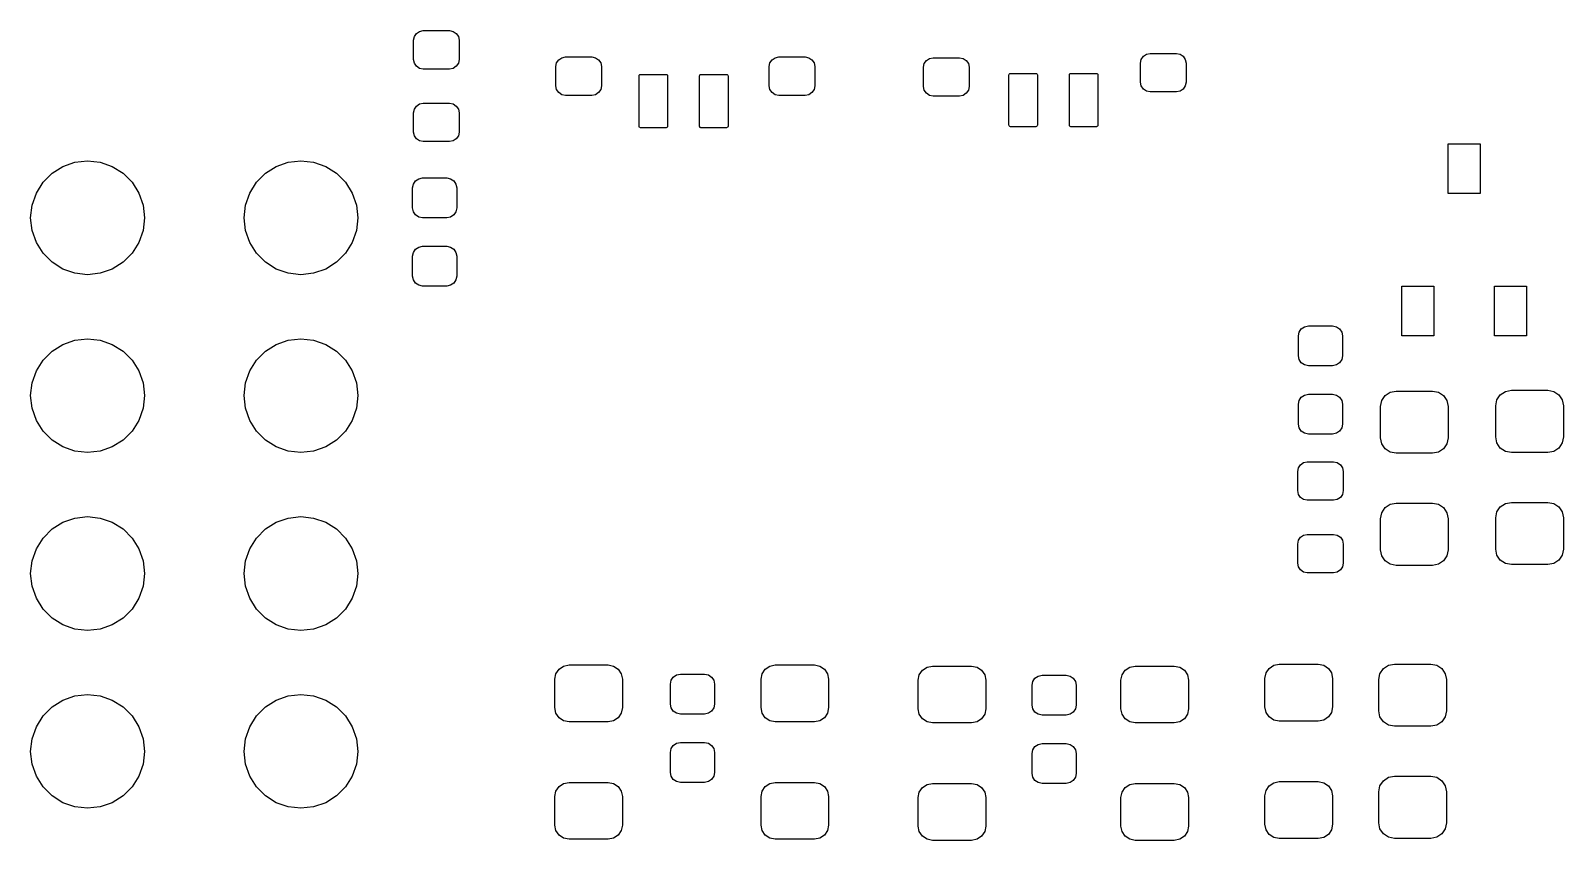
# Model space of a CAD drawing. Extents: x 102.2 to 184.7, y -143.6 to -85.5.
# Drawn here: x 106.3 to 127.84, y -113.75 to -102.37 of the extents above; entities that cross this region are included whole.
import ezdxf

# ---------------------------------------------------------------- set-up
doc = ezdxf.new("R2010")
doc.units = 0
doc.layers.add('BLACK', color=7, linetype='CONTINUOUS')

msp = doc.modelspace()

# ---------------------------------------------------------------- linework, layer by layer
at = {"layer": 'BLACK', "linetype": 'CONTINUOUS'}
for p, q in [((111.68, -102.505), (111.69, -102.453)), ((111.68, -102.775), (111.68, -102.505)), ((111.69, -102.453), (111.72, -102.41)), ((111.72, -102.41), (111.763, -102.38)), ((111.763, -102.38), (111.815, -102.37)), ((111.815, -102.37), (112.185, -102.37)), ((112.185, -102.37), (112.237, -102.38)), ((112.237, -102.38), (112.28, -102.41)), ((112.28, -102.41), (112.31, -102.453)), ((112.31, -102.453), (112.32, -102.505)), ((112.32, -102.505), (112.32, -102.775)), ((111.69, -102.827), (111.68, -102.775)), ((112.32, -102.775), (112.31, -102.827)), ((113.69, -102.823), (113.72, -102.78)), ((113.72, -102.78), (113.763, -102.75)), ((113.763, -102.75), (113.815, -102.74)), ((113.815, -102.74), (114.185, -102.74)), ((114.185, -102.74), (114.237, -102.75)), ((114.237, -102.75), (114.28, -102.78)), ((114.28, -102.78), (114.31, -102.823)), ((116.69, -102.823), (116.72, -102.78)), ((116.72, -102.78), (116.763, -102.75)), ((116.763, -102.75), (116.815, -102.74)), ((116.815, -102.74), (117.185, -102.74)), ((117.185, -102.74), (117.237, -102.75)), ((117.237, -102.75), (117.28, -102.78)), ((117.28, -102.78), (117.31, -102.823)), ((118.86, -102.833), (118.89, -102.79)), ((118.89, -102.79), (118.933, -102.76)), ((118.933, -102.76), (118.985, -102.75)), ((118.985, -102.75), (119.355, -102.75)), ((119.355, -102.75), (119.407, -102.76)), ((119.407, -102.76), (119.45, -102.79)), ((119.45, -102.79), (119.48, -102.833)), ((121.9, -102.825), (121.91, -102.773)), ((121.91, -102.773), (121.94, -102.73)), ((121.94, -102.73), (121.983, -102.7)), ((121.983, -102.7), (122.035, -102.69)), ((122.035, -102.69), (122.405, -102.69)), ((122.405, -102.69), (122.457, -102.7)), ((122.457, -102.7), (122.5, -102.73)), ((122.5, -102.73), (122.53, -102.773)), ((122.53, -102.773), (122.54, -102.825)), ((111.72, -102.87), (111.69, -102.827)), ((111.763, -102.9), (111.72, -102.87)), ((111.815, -102.91), (111.763, -102.9)), ((112.185, -102.91), (111.815, -102.91)), ((112.237, -102.9), (112.185, -102.91)), ((112.28, -102.87), (112.237, -102.9)), ((112.31, -102.827), (112.28, -102.87)), ((113.68, -102.875), (113.69, -102.823)), ((113.68, -103.145), (113.68, -102.875)), ((114.31, -102.823), (114.32, -102.875)), ((114.32, -102.875), (114.32, -103.145)), ((114.85, -103.005), (114.852, -102.997)), ((114.85, -103.715), (114.85, -103.005)), ((114.852, -102.997), (114.856, -102.991)), ((114.856, -102.991), (114.862, -102.987)), ((114.862, -102.987), (114.87, -102.985)), ((114.87, -102.985), (115.23, -102.985)), ((115.23, -102.985), (115.238, -102.987)), ((115.238, -102.987), (115.244, -102.991)), ((115.244, -102.991), (115.248, -102.997)), ((115.248, -102.997), (115.25, -103.005)), ((115.25, -103.005), (115.25, -103.715)), ((115.7, -103.005), (115.702, -102.997)), ((115.7, -103.715), (115.7, -103.005)), ((115.702, -102.997), (115.706, -102.991)), ((115.706, -102.991), (115.712, -102.987)), ((115.712, -102.987), (115.72, -102.985)), ((115.72, -102.985), (116.08, -102.985)), ((116.08, -102.985), (116.088, -102.987)), ((116.088, -102.987), (116.094, -102.991)), ((116.094, -102.991), (116.098, -102.997)), ((116.098, -102.997), (116.1, -103.005)), ((116.1, -103.005), (116.1, -103.715)), ((116.68, -102.875), (116.69, -102.823)), ((116.68, -103.145), (116.68, -102.875)), ((117.31, -102.823), (117.32, -102.875)), ((117.32, -102.875), (117.32, -103.145)), ((118.85, -102.885), (118.86, -102.833)), ((118.85, -103.155), (118.85, -102.885)), ((119.48, -102.833), (119.49, -102.885)), ((119.49, -102.885), (119.49, -103.155)), ((120.05, -102.99), (120.052, -102.982)), ((120.05, -103.7), (120.05, -102.99)), ((120.052, -102.982), (120.056, -102.976)), ((120.056, -102.976), (120.062, -102.972)), ((120.062, -102.972), (120.07, -102.97)), ((120.07, -102.97), (120.43, -102.97)), ((120.43, -102.97), (120.438, -102.972)), ((120.438, -102.972), (120.444, -102.976)), ((120.444, -102.976), (120.448, -102.982)), ((120.448, -102.982), (120.45, -102.99)), ((120.45, -102.99), (120.45, -103.7)), ((120.9, -102.99), (120.902, -102.982)), ((120.9, -103.7), (120.9, -102.99)), ((120.902, -102.982), (120.906, -102.976)), ((120.906, -102.976), (120.912, -102.972)), ((120.912, -102.972), (120.92, -102.97)), ((120.92, -102.97), (121.28, -102.97)), ((121.28, -102.97), (121.288, -102.972)), ((121.288, -102.972), (121.294, -102.976)), ((121.294, -102.976), (121.298, -102.982)), ((121.298, -102.982), (121.3, -102.99)), ((121.3, -102.99), (121.3, -103.7)), ((121.9, -103.095), (121.9, -102.825)), ((122.54, -102.825), (122.54, -103.095)), ((113.69, -103.197), (113.68, -103.145)), ((113.72, -103.24), (113.69, -103.197)), ((114.31, -103.197), (114.28, -103.24)), ((114.32, -103.145), (114.31, -103.197)), ((116.69, -103.197), (116.68, -103.145)), ((116.72, -103.24), (116.69, -103.197)), ((117.31, -103.197), (117.28, -103.24)), ((117.32, -103.145), (117.31, -103.197)), ((118.86, -103.207), (118.85, -103.155)), ((118.89, -103.25), (118.86, -103.207)), ((119.48, -103.207), (119.45, -103.25)), ((119.49, -103.155), (119.48, -103.207)), ((121.91, -103.147), (121.9, -103.095)), ((121.94, -103.19), (121.91, -103.147)), ((121.983, -103.22), (121.94, -103.19)), ((122.035, -103.23), (121.983, -103.22)), ((122.457, -103.22), (122.405, -103.23)), ((122.5, -103.19), (122.457, -103.22)), ((122.53, -103.147), (122.5, -103.19)), ((122.54, -103.095), (122.53, -103.147)), ((111.69, -103.473), (111.72, -103.43)), ((111.72, -103.43), (111.763, -103.4)), ((111.763, -103.4), (111.815, -103.39)), ((111.815, -103.39), (112.185, -103.39)), ((112.185, -103.39), (112.237, -103.4)), ((112.237, -103.4), (112.28, -103.43)), ((112.28, -103.43), (112.31, -103.473)), ((113.763, -103.27), (113.72, -103.24)), ((113.815, -103.28), (113.763, -103.27)), ((114.185, -103.28), (113.815, -103.28)), ((114.237, -103.27), (114.185, -103.28)), ((114.28, -103.24), (114.237, -103.27)), ((116.763, -103.27), (116.72, -103.24)), ((116.815, -103.28), (116.763, -103.27)), ((117.185, -103.28), (116.815, -103.28)), ((117.237, -103.27), (117.185, -103.28)), ((117.28, -103.24), (117.237, -103.27)), ((118.933, -103.28), (118.89, -103.25)), ((118.985, -103.29), (118.933, -103.28)), ((119.355, -103.29), (118.985, -103.29)), ((119.407, -103.28), (119.355, -103.29)), ((119.45, -103.25), (119.407, -103.28)), ((122.405, -103.23), (122.035, -103.23)), ((111.68, -103.525), (111.69, -103.473)), ((111.68, -103.795), (111.68, -103.525)), ((112.31, -103.473), (112.32, -103.525)), ((112.32, -103.525), (112.32, -103.795)), ((111.69, -103.847), (111.68, -103.795)), ((111.72, -103.89), (111.69, -103.847)), ((112.31, -103.847), (112.28, -103.89)), ((112.32, -103.795), (112.31, -103.847)), ((114.852, -103.723), (114.85, -103.715)), ((114.856, -103.729), (114.852, -103.723)), ((114.862, -103.733), (114.856, -103.729)), ((114.87, -103.735), (114.862, -103.733)), ((115.23, -103.735), (114.87, -103.735)), ((115.238, -103.733), (115.23, -103.735)), ((115.244, -103.729), (115.238, -103.733)), ((115.248, -103.723), (115.244, -103.729)), ((115.25, -103.715), (115.248, -103.723)), ((115.702, -103.723), (115.7, -103.715)), ((115.706, -103.729), (115.702, -103.723)), ((115.712, -103.733), (115.706, -103.729)), ((115.72, -103.735), (115.712, -103.733)), ((116.08, -103.735), (115.72, -103.735)), ((116.088, -103.733), (116.08, -103.735)), ((116.094, -103.729), (116.088, -103.733)), ((116.098, -103.723), (116.094, -103.729)), ((116.1, -103.715), (116.098, -103.723)), ((120.052, -103.708), (120.05, -103.7)), ((120.056, -103.714), (120.052, -103.708)), ((120.062, -103.718), (120.056, -103.714)), ((120.07, -103.72), (120.062, -103.718)), ((120.43, -103.72), (120.07, -103.72)), ((120.438, -103.718), (120.43, -103.72)), ((120.444, -103.714), (120.438, -103.718)), ((120.448, -103.708), (120.444, -103.714)), ((120.45, -103.7), (120.448, -103.708)), ((120.902, -103.708), (120.9, -103.7)), ((120.906, -103.714), (120.902, -103.708)), ((120.912, -103.718), (120.906, -103.714)), ((120.92, -103.72), (120.912, -103.718)), ((121.28, -103.72), (120.92, -103.72)), ((121.288, -103.718), (121.28, -103.72)), ((121.294, -103.714), (121.288, -103.718)), ((121.298, -103.708), (121.294, -103.714)), ((121.3, -103.7), (121.298, -103.708)), ((111.763, -103.92), (111.72, -103.89)), ((111.815, -103.93), (111.763, -103.92)), ((112.185, -103.93), (111.815, -103.93)), ((112.237, -103.92), (112.185, -103.93)), ((112.28, -103.89), (112.237, -103.92)), ((126.225, -104.66), (126.225, -103.96)), ((126.225, -103.96), (126.675, -103.96)), ((126.675, -103.96), (126.675, -104.66)), ((106.597, -104.374), (106.748, -104.279)), ((106.748, -104.279), (106.918, -104.22)), ((106.918, -104.22), (107.096, -104.2)), ((107.096, -104.2), (107.274, -104.22)), ((107.274, -104.22), (107.443, -104.279)), ((107.443, -104.279), (107.594, -104.374)), ((109.597, -104.374), (109.748, -104.279)), ((109.748, -104.279), (109.918, -104.22)), ((109.918, -104.22), (110.096, -104.2)), ((110.096, -104.2), (110.274, -104.22)), ((110.274, -104.22), (110.443, -104.279)), ((110.443, -104.279), (110.594, -104.374)), ((106.375, -104.653), (106.47, -104.501)), ((106.47, -104.501), (106.597, -104.374)), ((107.594, -104.374), (107.721, -104.501)), ((107.721, -104.501), (107.816, -104.653)), ((109.375, -104.653), (109.47, -104.501)), ((109.47, -104.501), (109.597, -104.374)), ((110.594, -104.374), (110.721, -104.501)), ((110.721, -104.501), (110.816, -104.653)), ((111.676, -104.526), (111.706, -104.481)), ((111.706, -104.481), (111.751, -104.451)), ((111.751, -104.451), (111.805, -104.44)), ((111.805, -104.44), (112.145, -104.44)), ((112.145, -104.44), (112.199, -104.451)), ((112.199, -104.451), (112.244, -104.481)), ((112.244, -104.481), (112.274, -104.526)), ((106.316, -104.822), (106.375, -104.653)), ((107.816, -104.653), (107.876, -104.822)), ((109.316, -104.822), (109.375, -104.653)), ((110.816, -104.653), (110.876, -104.822)), ((111.665, -104.58), (111.676, -104.526)), ((111.665, -104.86), (111.665, -104.58)), ((112.274, -104.526), (112.285, -104.58)), ((112.285, -104.58), (112.285, -104.86)), ((126.675, -104.66), (126.225, -104.66)), ((106.295, -105), (106.316, -104.822)), ((107.876, -104.822), (107.896, -105)), ((109.295, -105), (109.316, -104.822)), ((110.876, -104.822), (110.896, -105)), ((111.676, -104.914), (111.665, -104.86)), ((111.706, -104.959), (111.676, -104.914)), ((112.274, -104.914), (112.244, -104.959)), ((112.285, -104.86), (112.274, -104.914)), ((106.316, -105.178), (106.295, -105)), ((107.896, -105), (107.876, -105.178)), ((109.316, -105.178), (109.295, -105)), ((110.896, -105), (110.876, -105.178)), ((111.751, -104.989), (111.706, -104.959)), ((111.805, -105), (111.751, -104.989)), ((112.145, -105), (111.805, -105)), ((112.199, -104.989), (112.145, -105)), ((112.244, -104.959), (112.199, -104.989)), ((106.375, -105.347), (106.316, -105.178)), ((106.47, -105.499), (106.375, -105.347)), ((107.816, -105.347), (107.721, -105.499)), ((107.876, -105.178), (107.816, -105.347)), ((109.375, -105.347), (109.316, -105.178)), ((109.47, -105.499), (109.375, -105.347)), ((110.816, -105.347), (110.721, -105.499)), ((110.876, -105.178), (110.816, -105.347)), ((106.597, -105.626), (106.47, -105.499)), ((107.721, -105.499), (107.594, -105.626)), ((109.597, -105.626), (109.47, -105.499)), ((110.721, -105.499), (110.594, -105.626)), ((111.665, -105.54), (111.676, -105.486)), ((111.665, -105.82), (111.665, -105.54)), ((111.676, -105.486), (111.706, -105.441)), ((111.706, -105.441), (111.751, -105.411)), ((111.751, -105.411), (111.805, -105.4)), ((111.805, -105.4), (112.145, -105.4)), ((112.145, -105.4), (112.199, -105.411)), ((112.199, -105.411), (112.244, -105.441)), ((112.244, -105.441), (112.274, -105.486)), ((112.274, -105.486), (112.285, -105.54)), ((112.285, -105.54), (112.285, -105.82)), ((106.748, -105.721), (106.597, -105.626)), ((106.918, -105.78), (106.748, -105.721)), ((107.096, -105.8), (106.918, -105.78)), ((107.274, -105.78), (107.096, -105.8)), ((107.443, -105.721), (107.274, -105.78)), ((107.594, -105.626), (107.443, -105.721)), ((109.748, -105.721), (109.597, -105.626)), ((109.918, -105.78), (109.748, -105.721)), ((110.096, -105.8), (109.918, -105.78)), ((110.274, -105.78), (110.096, -105.8)), ((110.443, -105.721), (110.274, -105.78)), ((110.594, -105.626), (110.443, -105.721)), ((111.676, -105.874), (111.665, -105.82)), ((111.706, -105.919), (111.676, -105.874)), ((111.751, -105.949), (111.706, -105.919)), ((111.805, -105.96), (111.751, -105.949)), ((112.145, -105.96), (111.805, -105.96)), ((112.199, -105.949), (112.145, -105.96)), ((112.244, -105.919), (112.199, -105.949)), ((112.274, -105.874), (112.244, -105.919)), ((112.285, -105.82), (112.274, -105.874)), ((125.575, -106.66), (125.575, -105.96)), ((125.575, -105.96), (126.025, -105.96)), ((126.025, -105.96), (126.025, -106.66)), ((126.875, -106.66), (126.875, -105.96)), ((126.875, -105.96), (127.325, -105.96)), ((127.325, -105.96), (127.325, -106.66)), ((124.12, -106.66), (124.131, -106.606)), ((124.12, -106.94), (124.12, -106.66)), ((124.131, -106.606), (124.161, -106.561)), ((124.161, -106.561), (124.206, -106.531)), ((124.206, -106.531), (124.26, -106.52)), ((124.26, -106.52), (124.6, -106.52)), ((124.6, -106.52), (124.654, -106.531)), ((124.654, -106.531), (124.699, -106.561)), ((124.699, -106.561), (124.729, -106.606)), ((124.729, -106.606), (124.74, -106.66)), ((124.74, -106.66), (124.74, -106.94)), ((126.025, -106.66), (125.575, -106.66)), ((127.325, -106.66), (126.875, -106.66)), ((106.47, -107.001), (106.597, -106.874)), ((106.597, -106.874), (106.748, -106.779)), ((106.748, -106.779), (106.918, -106.72)), ((106.918, -106.72), (107.096, -106.7)), ((107.096, -106.7), (107.274, -106.72)), ((107.274, -106.72), (107.443, -106.779)), ((107.443, -106.779), (107.594, -106.874)), ((107.594, -106.874), (107.721, -107.001)), ((109.47, -107.001), (109.597, -106.874)), ((109.597, -106.874), (109.748, -106.779)), ((109.748, -106.779), (109.918, -106.72)), ((109.918, -106.72), (110.096, -106.7)), ((110.096, -106.7), (110.274, -106.72)), ((110.274, -106.72), (110.443, -106.779)), ((110.443, -106.779), (110.594, -106.874)), ((110.594, -106.874), (110.721, -107.001)), ((106.375, -107.153), (106.47, -107.001)), ((107.721, -107.001), (107.816, -107.153)), ((109.375, -107.153), (109.47, -107.001)), ((110.721, -107.001), (110.816, -107.153)), ((124.131, -106.994), (124.12, -106.94)), ((124.161, -107.039), (124.131, -106.994)), ((124.206, -107.069), (124.161, -107.039)), ((124.26, -107.08), (124.206, -107.069)), ((124.6, -107.08), (124.26, -107.08)), ((124.654, -107.069), (124.6, -107.08)), ((124.699, -107.039), (124.654, -107.069)), ((124.729, -106.994), (124.699, -107.039)), ((124.74, -106.94), (124.729, -106.994)), ((106.316, -107.322), (106.375, -107.153)), ((107.816, -107.153), (107.876, -107.322)), ((109.316, -107.322), (109.375, -107.153)), ((110.816, -107.153), (110.876, -107.322)), ((106.295, -107.5), (106.316, -107.322)), ((106.316, -107.678), (106.295, -107.5)), ((107.876, -107.322), (107.896, -107.5)), ((107.896, -107.5), (107.876, -107.678)), ((109.295, -107.5), (109.316, -107.322)), ((109.316, -107.678), (109.295, -107.5)), ((110.876, -107.322), (110.896, -107.5)), ((110.896, -107.5), (110.876, -107.678)), ((124.131, -107.566), (124.161, -107.521)), ((124.161, -107.521), (124.206, -107.491)), ((124.206, -107.491), (124.26, -107.48)), ((124.26, -107.48), (124.6, -107.48)), ((124.6, -107.48), (124.654, -107.491)), ((124.654, -107.491), (124.699, -107.521)), ((124.699, -107.521), (124.729, -107.566)), ((125.292, -107.57), (125.339, -107.499)), ((125.339, -107.499), (125.41, -107.452)), ((125.41, -107.452), (125.494, -107.435)), ((125.494, -107.435), (126.006, -107.435)), ((126.006, -107.435), (126.09, -107.452)), ((126.09, -107.452), (126.161, -107.499)), ((126.161, -107.499), (126.208, -107.57)), ((126.912, -107.56), (126.959, -107.489)), ((126.959, -107.489), (127.03, -107.442)), ((127.03, -107.442), (127.114, -107.425)), ((127.114, -107.425), (127.626, -107.425)), ((127.626, -107.425), (127.71, -107.442)), ((127.71, -107.442), (127.781, -107.489)), ((127.781, -107.489), (127.828, -107.56)), ((106.375, -107.847), (106.316, -107.678)), ((107.876, -107.678), (107.816, -107.847)), ((109.375, -107.847), (109.316, -107.678)), ((110.876, -107.678), (110.816, -107.847)), ((124.12, -107.62), (124.131, -107.566)), ((124.12, -107.9), (124.12, -107.62)), ((124.729, -107.566), (124.74, -107.62)), ((124.74, -107.62), (124.74, -107.9)), ((125.275, -107.654), (125.292, -107.57)), ((125.275, -108.091), (125.275, -107.654)), ((126.208, -107.57), (126.225, -107.654)), ((126.225, -107.654), (126.225, -108.091)), ((126.895, -107.644), (126.912, -107.56)), ((126.895, -108.081), (126.895, -107.644)), ((127.828, -107.56), (127.845, -107.644)), ((127.845, -107.644), (127.845, -108.081)), ((106.47, -107.999), (106.375, -107.847)), ((107.816, -107.847), (107.721, -107.999)), ((109.47, -107.999), (109.375, -107.847)), ((110.816, -107.847), (110.721, -107.999)), ((124.131, -107.954), (124.12, -107.9)), ((124.161, -107.999), (124.131, -107.954)), ((124.729, -107.954), (124.699, -107.999)), ((124.74, -107.9), (124.729, -107.954)), ((106.597, -108.126), (106.47, -107.999)), ((106.748, -108.221), (106.597, -108.126)), ((107.594, -108.126), (107.443, -108.221)), ((107.721, -107.999), (107.594, -108.126)), ((109.597, -108.126), (109.47, -107.999)), ((109.748, -108.221), (109.597, -108.126)), ((110.594, -108.126), (110.443, -108.221)), ((110.721, -107.999), (110.594, -108.126)), ((124.206, -108.029), (124.161, -107.999)), ((124.26, -108.04), (124.206, -108.029)), ((124.6, -108.04), (124.26, -108.04)), ((124.654, -108.029), (124.6, -108.04)), ((124.699, -107.999), (124.654, -108.029)), ((125.292, -108.175), (125.275, -108.091)), ((125.339, -108.246), (125.292, -108.175)), ((126.208, -108.175), (126.161, -108.246)), ((126.225, -108.091), (126.208, -108.175)), ((126.912, -108.165), (126.895, -108.081)), ((126.959, -108.236), (126.912, -108.165)), ((127.828, -108.165), (127.781, -108.236)), ((127.845, -108.081), (127.828, -108.165)), ((106.918, -108.28), (106.748, -108.221)), ((107.096, -108.3), (106.918, -108.28)), ((107.274, -108.28), (107.096, -108.3)), ((107.443, -108.221), (107.274, -108.28)), ((109.918, -108.28), (109.748, -108.221)), ((110.096, -108.3), (109.918, -108.28)), ((110.274, -108.28), (110.096, -108.3)), ((110.443, -108.221), (110.274, -108.28)), ((125.41, -108.293), (125.339, -108.246)), ((125.494, -108.31), (125.41, -108.293)), ((126.006, -108.31), (125.494, -108.31)), ((126.09, -108.293), (126.006, -108.31)), ((126.161, -108.246), (126.09, -108.293)), ((127.03, -108.283), (126.959, -108.236)), ((127.114, -108.3), (127.03, -108.283)), ((127.626, -108.3), (127.114, -108.3)), ((127.71, -108.283), (127.626, -108.3)), ((127.781, -108.236), (127.71, -108.283)), ((124.11, -108.565), (124.12, -108.513)), ((124.11, -108.835), (124.11, -108.565)), ((124.12, -108.513), (124.15, -108.47)), ((124.15, -108.47), (124.193, -108.44)), ((124.193, -108.44), (124.245, -108.43)), ((124.245, -108.43), (124.615, -108.43)), ((124.615, -108.43), (124.667, -108.44)), ((124.667, -108.44), (124.71, -108.47)), ((124.71, -108.47), (124.74, -108.513)), ((124.74, -108.513), (124.75, -108.565)), ((124.75, -108.565), (124.75, -108.835)), ((124.12, -108.887), (124.11, -108.835)), ((124.15, -108.93), (124.12, -108.887)), ((124.193, -108.96), (124.15, -108.93)), ((124.245, -108.97), (124.193, -108.96)), ((124.615, -108.97), (124.245, -108.97)), ((124.667, -108.96), (124.615, -108.97)), ((124.71, -108.93), (124.667, -108.96)), ((124.74, -108.887), (124.71, -108.93)), ((124.75, -108.835), (124.74, -108.887)), ((125.339, -109.074), (125.41, -109.027)), ((125.41, -109.027), (125.494, -109.01)), ((125.494, -109.01), (126.006, -109.01)), ((126.006, -109.01), (126.09, -109.027)), ((126.09, -109.027), (126.161, -109.074)), ((126.959, -109.064), (127.03, -109.017)), ((127.03, -109.017), (127.114, -109)), ((127.114, -109), (127.626, -109)), ((127.626, -109), (127.71, -109.017)), ((127.71, -109.017), (127.781, -109.064)), ((106.748, -109.279), (106.918, -109.22)), ((106.918, -109.22), (107.096, -109.2)), ((107.096, -109.2), (107.274, -109.22)), ((107.274, -109.22), (107.443, -109.279)), ((109.748, -109.279), (109.918, -109.22)), ((109.918, -109.22), (110.096, -109.2)), ((110.096, -109.2), (110.274, -109.22)), ((110.274, -109.22), (110.443, -109.279)), ((125.275, -109.229), (125.292, -109.145)), ((125.275, -109.666), (125.275, -109.229)), ((125.292, -109.145), (125.339, -109.074)), ((126.161, -109.074), (126.208, -109.145)), ((126.208, -109.145), (126.225, -109.229)), ((126.225, -109.229), (126.225, -109.666)), ((126.895, -109.219), (126.912, -109.135)), ((126.895, -109.656), (126.895, -109.219)), ((126.912, -109.135), (126.959, -109.064)), ((127.781, -109.064), (127.828, -109.135)), ((127.828, -109.135), (127.845, -109.219)), ((127.845, -109.219), (127.845, -109.656)), ((106.47, -109.501), (106.597, -109.374)), ((106.597, -109.374), (106.748, -109.279)), ((107.443, -109.279), (107.594, -109.374)), ((107.594, -109.374), (107.721, -109.501)), ((109.47, -109.501), (109.597, -109.374)), ((109.597, -109.374), (109.748, -109.279)), ((110.443, -109.279), (110.594, -109.374)), ((110.594, -109.374), (110.721, -109.501)), ((124.15, -109.49), (124.193, -109.46)), ((124.193, -109.46), (124.245, -109.45)), ((124.245, -109.45), (124.615, -109.45)), ((124.615, -109.45), (124.667, -109.46)), ((124.667, -109.46), (124.71, -109.49)), ((106.316, -109.822), (106.375, -109.653)), ((106.375, -109.653), (106.47, -109.501)), ((107.721, -109.501), (107.816, -109.653)), ((107.816, -109.653), (107.876, -109.822)), ((109.316, -109.822), (109.375, -109.653)), ((109.375, -109.653), (109.47, -109.501)), ((110.721, -109.501), (110.816, -109.653)), ((110.816, -109.653), (110.876, -109.822)), ((124.11, -109.585), (124.12, -109.533)), ((124.11, -109.855), (124.11, -109.585)), ((124.12, -109.533), (124.15, -109.49)), ((124.71, -109.49), (124.74, -109.533)), ((124.74, -109.533), (124.75, -109.585)), ((124.75, -109.585), (124.75, -109.855)), ((125.292, -109.75), (125.275, -109.666)), ((126.225, -109.666), (126.208, -109.75)), ((126.912, -109.74), (126.895, -109.656)), ((127.845, -109.656), (127.828, -109.74)), ((106.295, -110), (106.316, -109.822)), ((107.876, -109.822), (107.896, -110)), ((109.295, -110), (109.316, -109.822)), ((110.876, -109.822), (110.896, -110)), ((124.12, -109.907), (124.11, -109.855)), ((124.75, -109.855), (124.74, -109.907)), ((125.339, -109.821), (125.292, -109.75)), ((125.41, -109.868), (125.339, -109.821)), ((125.494, -109.885), (125.41, -109.868)), ((126.006, -109.885), (125.494, -109.885)), ((126.09, -109.868), (126.006, -109.885)), ((126.161, -109.821), (126.09, -109.868)), ((126.208, -109.75), (126.161, -109.821)), ((126.959, -109.811), (126.912, -109.74)), ((127.03, -109.858), (126.959, -109.811)), ((127.114, -109.875), (127.03, -109.858)), ((127.626, -109.875), (127.114, -109.875)), ((127.71, -109.858), (127.626, -109.875)), ((127.781, -109.811), (127.71, -109.858)), ((127.828, -109.74), (127.781, -109.811)), ((106.316, -110.178), (106.295, -110)), ((107.896, -110), (107.876, -110.178)), ((109.316, -110.178), (109.295, -110)), ((110.896, -110), (110.876, -110.178)), ((124.15, -109.95), (124.12, -109.907)), ((124.193, -109.98), (124.15, -109.95)), ((124.245, -109.99), (124.193, -109.98)), ((124.615, -109.99), (124.245, -109.99)), ((124.667, -109.98), (124.615, -109.99)), ((124.71, -109.95), (124.667, -109.98)), ((124.74, -109.907), (124.71, -109.95)), ((106.375, -110.347), (106.316, -110.178)), ((107.876, -110.178), (107.816, -110.347)), ((109.375, -110.347), (109.316, -110.178)), ((110.876, -110.178), (110.816, -110.347)), ((106.47, -110.499), (106.375, -110.347)), ((106.597, -110.626), (106.47, -110.499)), ((107.721, -110.499), (107.594, -110.626)), ((107.816, -110.347), (107.721, -110.499)), ((109.47, -110.499), (109.375, -110.347)), ((109.597, -110.626), (109.47, -110.499)), ((110.721, -110.499), (110.594, -110.626)), ((110.816, -110.347), (110.721, -110.499)), ((106.748, -110.721), (106.597, -110.626)), ((106.918, -110.78), (106.748, -110.721)), ((107.443, -110.721), (107.274, -110.78)), ((107.594, -110.626), (107.443, -110.721)), ((109.748, -110.721), (109.597, -110.626)), ((109.918, -110.78), (109.748, -110.721)), ((110.443, -110.721), (110.274, -110.78)), ((110.594, -110.626), (110.443, -110.721)), ((107.096, -110.8), (106.918, -110.78)), ((107.274, -110.78), (107.096, -110.8)), ((110.096, -110.8), (109.918, -110.78)), ((110.274, -110.78), (110.096, -110.8)), ((113.665, -111.485), (113.68, -111.408)), ((113.68, -111.408), (113.724, -111.344)), ((113.724, -111.344), (113.788, -111.3)), ((113.788, -111.3), (113.865, -111.285)), ((113.865, -111.285), (114.415, -111.285)), ((114.415, -111.285), (114.492, -111.3)), ((114.492, -111.3), (114.556, -111.344)), ((114.556, -111.344), (114.6, -111.408)), ((114.6, -111.408), (114.615, -111.485)), ((116.565, -111.485), (116.58, -111.408)), ((116.58, -111.408), (116.624, -111.344)), ((116.624, -111.344), (116.688, -111.3)), ((116.688, -111.3), (116.765, -111.285)), ((116.765, -111.285), (117.315, -111.285)), ((117.315, -111.285), (117.392, -111.3)), ((117.392, -111.3), (117.456, -111.344)), ((117.456, -111.344), (117.5, -111.408)), ((117.5, -111.408), (117.515, -111.485)), ((118.79, -111.423), (118.834, -111.359)), ((118.834, -111.359), (118.898, -111.315)), ((118.898, -111.315), (118.975, -111.3)), ((118.975, -111.3), (119.525, -111.3)), ((119.525, -111.3), (119.602, -111.315)), ((119.602, -111.315), (119.666, -111.359)), ((119.666, -111.359), (119.71, -111.423)), ((121.64, -111.423), (121.684, -111.359)), ((121.684, -111.359), (121.748, -111.315)), ((121.748, -111.315), (121.825, -111.3)), ((121.825, -111.3), (122.375, -111.3)), ((122.375, -111.3), (122.452, -111.315)), ((122.452, -111.315), (122.516, -111.359)), ((122.516, -111.359), (122.56, -111.423)), ((123.65, -111.475), (123.665, -111.398)), ((123.665, -111.398), (123.709, -111.334)), ((123.709, -111.334), (123.773, -111.29)), ((123.773, -111.29), (123.85, -111.275)), ((123.85, -111.275), (124.4, -111.275)), ((124.4, -111.275), (124.477, -111.29)), ((124.477, -111.29), (124.541, -111.334)), ((124.541, -111.334), (124.585, -111.398)), ((124.585, -111.398), (124.6, -111.475)), ((125.25, -111.491), (125.267, -111.408)), ((125.267, -111.408), (125.314, -111.337)), ((125.314, -111.337), (125.385, -111.289)), ((125.385, -111.289), (125.469, -111.272)), ((125.469, -111.272), (125.981, -111.272)), ((125.981, -111.272), (126.065, -111.289)), ((126.065, -111.289), (126.136, -111.337)), ((126.136, -111.337), (126.183, -111.408)), ((126.183, -111.408), (126.2, -111.491)), ((113.665, -111.885), (113.665, -111.485)), ((114.615, -111.485), (114.615, -111.885)), ((115.29, -111.555), (115.301, -111.501)), ((115.29, -111.835), (115.29, -111.555)), ((115.301, -111.501), (115.331, -111.456)), ((115.331, -111.456), (115.376, -111.426)), ((115.376, -111.426), (115.43, -111.415)), ((115.43, -111.415), (115.77, -111.415)), ((115.77, -111.415), (115.824, -111.426)), ((115.824, -111.426), (115.869, -111.456)), ((115.869, -111.456), (115.899, -111.501)), ((115.899, -111.501), (115.91, -111.555)), ((115.91, -111.555), (115.91, -111.835)), ((116.565, -111.885), (116.565, -111.485)), ((117.515, -111.485), (117.515, -111.885)), ((118.775, -111.5), (118.79, -111.423)), ((118.775, -111.9), (118.775, -111.5)), ((119.71, -111.423), (119.725, -111.5)), ((119.725, -111.5), (119.725, -111.9)), ((120.375, -111.57), (120.386, -111.516)), ((120.375, -111.85), (120.375, -111.57)), ((120.386, -111.516), (120.416, -111.471)), ((120.416, -111.471), (120.461, -111.441)), ((120.461, -111.441), (120.515, -111.43)), ((120.515, -111.43), (120.855, -111.43)), ((120.855, -111.43), (120.909, -111.441)), ((120.909, -111.441), (120.954, -111.471)), ((120.954, -111.471), (120.984, -111.516)), ((120.984, -111.516), (120.995, -111.57)), ((120.995, -111.57), (120.995, -111.85)), ((121.625, -111.5), (121.64, -111.423)), ((121.625, -111.9), (121.625, -111.5)), ((122.56, -111.423), (122.575, -111.5)), ((122.575, -111.5), (122.575, -111.9)), ((123.65, -111.875), (123.65, -111.475)), ((124.6, -111.475), (124.6, -111.875)), ((125.25, -111.929), (125.25, -111.491)), ((126.2, -111.491), (126.2, -111.929)), ((106.597, -111.874), (106.748, -111.779)), ((106.748, -111.779), (106.918, -111.72)), ((106.918, -111.72), (107.096, -111.7)), ((107.096, -111.7), (107.274, -111.72)), ((107.274, -111.72), (107.443, -111.779)), ((107.443, -111.779), (107.594, -111.874)), ((109.597, -111.874), (109.748, -111.779)), ((109.748, -111.779), (109.918, -111.72)), ((109.918, -111.72), (110.096, -111.7)), ((110.096, -111.7), (110.274, -111.72)), ((110.274, -111.72), (110.443, -111.779)), ((110.443, -111.779), (110.594, -111.874)), ((115.301, -111.889), (115.29, -111.835)), ((115.91, -111.835), (115.899, -111.889)), ((106.375, -112.153), (106.47, -112.001)), ((106.47, -112.001), (106.597, -111.874)), ((107.594, -111.874), (107.721, -112.001)), ((107.721, -112.001), (107.816, -112.153)), ((109.375, -112.153), (109.47, -112.001)), ((109.47, -112.001), (109.597, -111.874)), ((110.594, -111.874), (110.721, -112.001)), ((110.721, -112.001), (110.816, -112.153)), ((113.68, -111.962), (113.665, -111.885)), ((113.724, -112.026), (113.68, -111.962)), ((113.788, -112.07), (113.724, -112.026)), ((114.556, -112.026), (114.492, -112.07)), ((114.6, -111.962), (114.556, -112.026)), ((114.615, -111.885), (114.6, -111.962)), ((115.331, -111.934), (115.301, -111.889)), ((115.376, -111.964), (115.331, -111.934)), ((115.43, -111.975), (115.376, -111.964)), ((115.77, -111.975), (115.43, -111.975)), ((115.824, -111.964), (115.77, -111.975)), ((115.869, -111.934), (115.824, -111.964)), ((115.899, -111.889), (115.869, -111.934)), ((116.58, -111.962), (116.565, -111.885)), ((116.624, -112.026), (116.58, -111.962)), ((116.688, -112.07), (116.624, -112.026)), ((117.456, -112.026), (117.392, -112.07)), ((117.5, -111.962), (117.456, -112.026)), ((117.515, -111.885), (117.5, -111.962)), ((118.79, -111.977), (118.775, -111.9)), ((118.834, -112.041), (118.79, -111.977)), ((118.898, -112.085), (118.834, -112.041)), ((119.666, -112.041), (119.602, -112.085)), ((119.71, -111.977), (119.666, -112.041)), ((119.725, -111.9), (119.71, -111.977)), ((120.386, -111.904), (120.375, -111.85)), ((120.416, -111.949), (120.386, -111.904)), ((120.461, -111.979), (120.416, -111.949)), ((120.515, -111.99), (120.461, -111.979)), ((120.855, -111.99), (120.515, -111.99)), ((120.909, -111.979), (120.855, -111.99)), ((120.954, -111.949), (120.909, -111.979)), ((120.984, -111.904), (120.954, -111.949)), ((120.995, -111.85), (120.984, -111.904)), ((121.64, -111.977), (121.625, -111.9)), ((121.684, -112.041), (121.64, -111.977)), ((121.748, -112.085), (121.684, -112.041)), ((122.516, -112.041), (122.452, -112.085)), ((122.56, -111.977), (122.516, -112.041)), ((122.575, -111.9), (122.56, -111.977)), ((123.665, -111.952), (123.65, -111.875)), ((123.709, -112.016), (123.665, -111.952)), ((123.773, -112.06), (123.709, -112.016)), ((124.541, -112.016), (124.477, -112.06)), ((124.585, -111.952), (124.541, -112.016)), ((124.6, -111.875), (124.585, -111.952)), ((125.267, -112.012), (125.25, -111.929)), ((125.314, -112.083), (125.267, -112.012)), ((126.183, -112.012), (126.136, -112.083)), ((126.2, -111.929), (126.183, -112.012)), ((106.316, -112.322), (106.375, -112.153)), ((107.816, -112.153), (107.876, -112.322)), ((109.316, -112.322), (109.375, -112.153)), ((110.816, -112.153), (110.876, -112.322)), ((113.865, -112.085), (113.788, -112.07)), ((114.415, -112.085), (113.865, -112.085)), ((114.492, -112.07), (114.415, -112.085)), ((116.765, -112.085), (116.688, -112.07)), ((117.315, -112.085), (116.765, -112.085)), ((117.392, -112.07), (117.315, -112.085)), ((118.975, -112.1), (118.898, -112.085)), ((119.525, -112.1), (118.975, -112.1)), ((119.602, -112.085), (119.525, -112.1)), ((121.825, -112.1), (121.748, -112.085)), ((122.375, -112.1), (121.825, -112.1)), ((122.452, -112.085), (122.375, -112.1)), ((123.85, -112.075), (123.773, -112.06)), ((124.4, -112.075), (123.85, -112.075)), ((124.477, -112.06), (124.4, -112.075)), ((125.385, -112.131), (125.314, -112.083)), ((125.469, -112.147), (125.385, -112.131)), ((125.981, -112.147), (125.469, -112.147)), ((126.065, -112.131), (125.981, -112.147)), ((126.136, -112.083), (126.065, -112.131)), ((106.295, -112.5), (106.316, -112.322)), ((107.876, -112.322), (107.896, -112.5)), ((109.295, -112.5), (109.316, -112.322)), ((110.876, -112.322), (110.896, -112.5)), ((115.29, -112.515), (115.301, -112.461)), ((115.301, -112.461), (115.331, -112.416)), ((115.331, -112.416), (115.376, -112.386)), ((115.376, -112.386), (115.43, -112.375)), ((115.43, -112.375), (115.77, -112.375)), ((115.77, -112.375), (115.824, -112.386)), ((115.824, -112.386), (115.869, -112.416)), ((115.869, -112.416), (115.899, -112.461)), ((115.899, -112.461), (115.91, -112.515)), ((120.375, -112.53), (120.386, -112.476)), ((120.386, -112.476), (120.416, -112.431)), ((120.416, -112.431), (120.461, -112.401)), ((120.461, -112.401), (120.515, -112.39)), ((120.515, -112.39), (120.855, -112.39)), ((120.855, -112.39), (120.909, -112.401)), ((120.909, -112.401), (120.954, -112.431)), ((120.954, -112.431), (120.984, -112.476)), ((120.984, -112.476), (120.995, -112.53)), ((106.316, -112.678), (106.295, -112.5)), ((106.375, -112.847), (106.316, -112.678)), ((107.876, -112.678), (107.816, -112.847)), ((107.896, -112.5), (107.876, -112.678)), ((109.316, -112.678), (109.295, -112.5)), ((109.375, -112.847), (109.316, -112.678)), ((110.876, -112.678), (110.816, -112.847)), ((110.896, -112.5), (110.876, -112.678)), ((115.29, -112.795), (115.29, -112.515)), ((115.91, -112.515), (115.91, -112.795)), ((120.375, -112.81), (120.375, -112.53)), ((120.995, -112.53), (120.995, -112.81)), ((106.47, -112.999), (106.375, -112.847)), ((107.816, -112.847), (107.721, -112.999)), ((109.47, -112.999), (109.375, -112.847)), ((110.816, -112.847), (110.721, -112.999)), ((115.301, -112.849), (115.29, -112.795)), ((115.331, -112.894), (115.301, -112.849)), ((115.376, -112.924), (115.331, -112.894)), ((115.869, -112.894), (115.824, -112.924)), ((115.899, -112.849), (115.869, -112.894)), ((115.91, -112.795), (115.899, -112.849)), ((120.386, -112.864), (120.375, -112.81)), ((120.416, -112.909), (120.386, -112.864)), ((120.461, -112.939), (120.416, -112.909)), ((120.954, -112.909), (120.909, -112.939)), ((120.984, -112.864), (120.954, -112.909)), ((120.995, -112.81), (120.984, -112.864)), ((125.267, -112.983), (125.314, -112.912)), ((125.314, -112.912), (125.385, -112.864)), ((125.385, -112.864), (125.469, -112.847)), ((125.469, -112.847), (125.981, -112.847)), ((125.981, -112.847), (126.065, -112.864)), ((126.065, -112.864), (126.136, -112.912)), ((126.136, -112.912), (126.183, -112.983)), ((106.597, -113.126), (106.47, -112.999)), ((106.748, -113.221), (106.597, -113.126)), ((107.594, -113.126), (107.443, -113.221)), ((107.721, -112.999), (107.594, -113.126)), ((109.597, -113.126), (109.47, -112.999)), ((109.748, -113.221), (109.597, -113.126)), ((110.594, -113.126), (110.443, -113.221)), ((110.721, -112.999), (110.594, -113.126)), ((113.665, -113.135), (113.68, -113.058)), ((113.665, -113.535), (113.665, -113.135)), ((113.68, -113.058), (113.724, -112.994)), ((113.724, -112.994), (113.788, -112.95)), ((113.788, -112.95), (113.865, -112.935)), ((113.865, -112.935), (114.415, -112.935)), ((114.415, -112.935), (114.492, -112.95)), ((114.492, -112.95), (114.556, -112.994)), ((114.556, -112.994), (114.6, -113.058)), ((114.6, -113.058), (114.615, -113.135)), ((114.615, -113.135), (114.615, -113.535)), ((115.43, -112.935), (115.376, -112.924)), ((115.77, -112.935), (115.43, -112.935)), ((115.824, -112.924), (115.77, -112.935)), ((116.565, -113.135), (116.58, -113.058)), ((116.565, -113.535), (116.565, -113.135)), ((116.58, -113.058), (116.624, -112.994)), ((116.624, -112.994), (116.688, -112.95)), ((116.688, -112.95), (116.765, -112.935)), ((116.765, -112.935), (117.315, -112.935)), ((117.315, -112.935), (117.392, -112.95)), ((117.392, -112.95), (117.456, -112.994)), ((117.456, -112.994), (117.5, -113.058)), ((117.5, -113.058), (117.515, -113.135)), ((117.515, -113.135), (117.515, -113.535)), ((118.775, -113.15), (118.79, -113.073)), ((118.79, -113.073), (118.834, -113.009)), ((118.834, -113.009), (118.898, -112.965)), ((118.898, -112.965), (118.975, -112.95)), ((118.975, -112.95), (119.525, -112.95)), ((119.525, -112.95), (119.602, -112.965)), ((119.602, -112.965), (119.666, -113.009)), ((119.666, -113.009), (119.71, -113.073)), ((119.71, -113.073), (119.725, -113.15)), ((120.515, -112.95), (120.461, -112.939)), ((120.855, -112.95), (120.515, -112.95)), ((120.909, -112.939), (120.855, -112.95)), ((121.625, -113.15), (121.64, -113.073)), ((121.64, -113.073), (121.684, -113.009)), ((121.684, -113.009), (121.748, -112.965)), ((121.748, -112.965), (121.825, -112.95)), ((121.825, -112.95), (122.375, -112.95)), ((122.375, -112.95), (122.452, -112.965)), ((122.452, -112.965), (122.516, -113.009)), ((122.516, -113.009), (122.56, -113.073)), ((122.56, -113.073), (122.575, -113.15)), ((123.65, -113.125), (123.665, -113.048)), ((123.65, -113.525), (123.65, -113.125)), ((123.665, -113.048), (123.709, -112.984)), ((123.709, -112.984), (123.773, -112.94)), ((123.773, -112.94), (123.85, -112.925)), ((123.85, -112.925), (124.4, -112.925)), ((124.4, -112.925), (124.477, -112.94)), ((124.477, -112.94), (124.541, -112.984)), ((124.541, -112.984), (124.585, -113.048)), ((124.585, -113.048), (124.6, -113.125)), ((124.6, -113.125), (124.6, -113.525)), ((125.25, -113.066), (125.267, -112.983)), ((125.25, -113.504), (125.25, -113.066)), ((126.183, -112.983), (126.2, -113.066)), ((126.2, -113.066), (126.2, -113.504)), ((106.918, -113.28), (106.748, -113.221)), ((107.096, -113.3), (106.918, -113.28)), ((107.274, -113.28), (107.096, -113.3)), ((107.443, -113.221), (107.274, -113.28)), ((109.918, -113.28), (109.748, -113.221)), ((110.096, -113.3), (109.918, -113.28)), ((110.274, -113.28), (110.096, -113.3)), ((110.443, -113.221), (110.274, -113.28)), ((118.775, -113.55), (118.775, -113.15)), ((119.725, -113.15), (119.725, -113.55)), ((121.625, -113.55), (121.625, -113.15)), ((122.575, -113.15), (122.575, -113.55)), ((113.68, -113.612), (113.665, -113.535)), ((114.615, -113.535), (114.6, -113.612)), ((116.58, -113.612), (116.565, -113.535)), ((117.515, -113.535), (117.5, -113.612)), ((118.79, -113.627), (118.775, -113.55)), ((119.725, -113.55), (119.71, -113.627)), ((121.64, -113.627), (121.625, -113.55)), ((122.575, -113.55), (122.56, -113.627)), ((123.665, -113.602), (123.65, -113.525)), ((124.6, -113.525), (124.585, -113.602)), ((125.267, -113.587), (125.25, -113.504)), ((126.2, -113.504), (126.183, -113.587)), ((113.724, -113.676), (113.68, -113.612)), ((113.788, -113.72), (113.724, -113.676)), ((113.865, -113.735), (113.788, -113.72)), ((114.415, -113.735), (113.865, -113.735)), ((114.492, -113.72), (114.415, -113.735)), ((114.556, -113.676), (114.492, -113.72)), ((114.6, -113.612), (114.556, -113.676)), ((116.624, -113.676), (116.58, -113.612)), ((116.688, -113.72), (116.624, -113.676)), ((116.765, -113.735), (116.688, -113.72)), ((117.315, -113.735), (116.765, -113.735)), ((117.392, -113.72), (117.315, -113.735)), ((117.456, -113.676), (117.392, -113.72)), ((117.5, -113.612), (117.456, -113.676)), ((118.834, -113.691), (118.79, -113.627)), ((118.898, -113.735), (118.834, -113.691)), ((118.975, -113.75), (118.898, -113.735)), ((119.525, -113.75), (118.975, -113.75)), ((119.602, -113.735), (119.525, -113.75)), ((119.666, -113.691), (119.602, -113.735)), ((119.71, -113.627), (119.666, -113.691)), ((121.684, -113.691), (121.64, -113.627)), ((121.748, -113.735), (121.684, -113.691)), ((121.825, -113.75), (121.748, -113.735)), ((122.375, -113.75), (121.825, -113.75)), ((122.452, -113.735), (122.375, -113.75)), ((122.516, -113.691), (122.452, -113.735)), ((122.56, -113.627), (122.516, -113.691)), ((123.709, -113.666), (123.665, -113.602)), ((123.773, -113.71), (123.709, -113.666)), ((123.85, -113.725), (123.773, -113.71)), ((124.4, -113.725), (123.85, -113.725)), ((124.477, -113.71), (124.4, -113.725)), ((124.541, -113.666), (124.477, -113.71)), ((124.585, -113.602), (124.541, -113.666)), ((125.314, -113.658), (125.267, -113.587)), ((125.385, -113.706), (125.314, -113.658)), ((125.469, -113.722), (125.385, -113.706)), ((125.981, -113.722), (125.469, -113.722)), ((126.065, -113.706), (125.981, -113.722)), ((126.136, -113.658), (126.065, -113.706)), ((126.183, -113.587), (126.136, -113.658))]:
    msp.add_line(p, q, dxfattribs=at)

doc.saveas('drawing.dxf')
